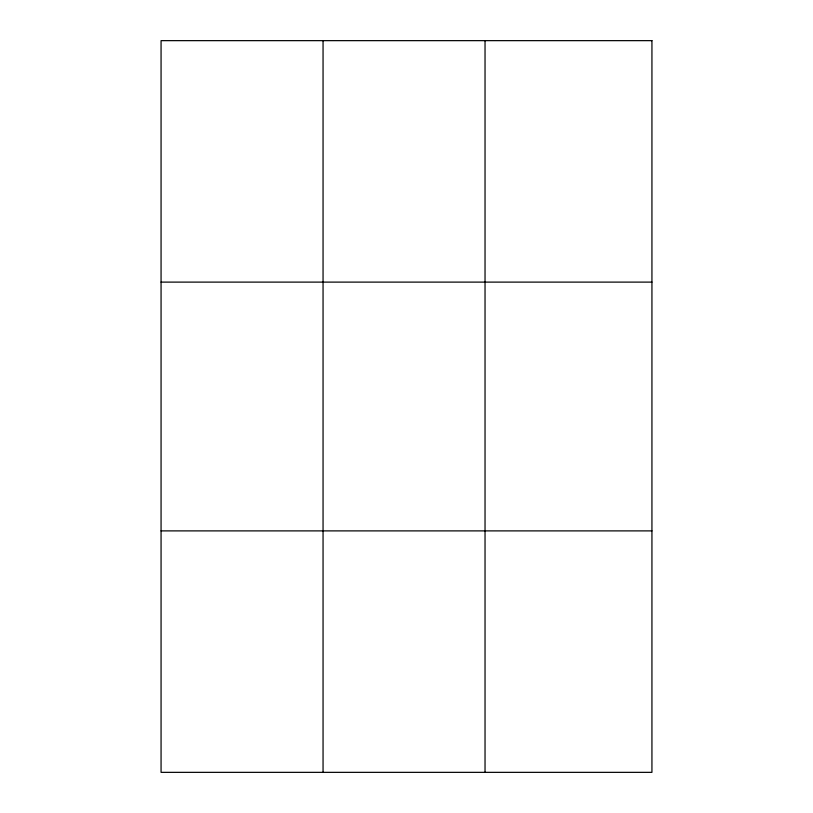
<?xml version="1.0" encoding="UTF-8"?>
<svg xmlns="http://www.w3.org/2000/svg" width="813" height="813" viewBox="0 0 813 813"><rect width="100%" height="100%" fill="white"/><g stroke="black" fill="none" stroke-linecap="round" stroke-linejoin="round"><path stroke-width="1.22" d="M323.056 772.35L323.056 40.65M485.036 772.35L485.036 40.65M161.065 282.111L651.935 282.111M161.065 530.889L651.935 530.889M651.935 40.65L651.935 772.35L161.065 772.35L161.065 40.65L651.935 40.65"/></g></svg>
